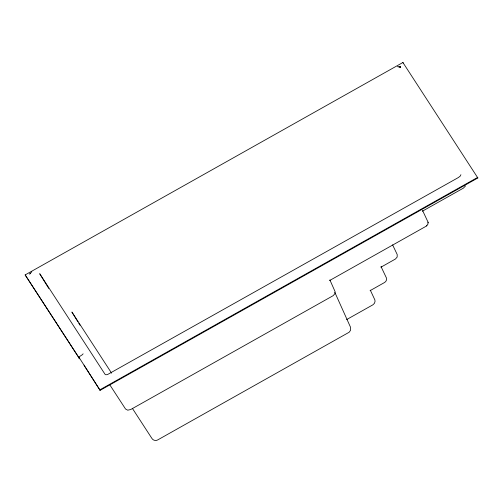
<?xml version="1.0" encoding="UTF-8"?>
<svg xmlns="http://www.w3.org/2000/svg" width="503" height="503" viewBox="0 0 503 503"><rect width="100%" height="100%" fill="white"/><g stroke="black" fill="none" stroke-linecap="round" stroke-linejoin="round"><path stroke-width="0.75" d="M465.514 185.94L463.401 188.135L422.451 211.159L422.652 210.65L428.053 222.163L427.864 224.269L426.135 226.231L329.716 280.467L329.899 279.951L335.086 291.633L334.885 293.721L333.162 295.67L130.755 409.499L127.737 410.19L125.536 409.008L109.553 384.443M84.699 366.165L100.091 390.359L477.85 177.961L402.909 62.51L25.15 274.915L79.606 358.828C76.569 356.891 82.926 355.231 83.121 353.816M346.649 319.575L372.868 304.837L374.395 303.366L375.024 301.567L374.905 299.983L370.309 290.156L370.12 290.633L384.657 282.441L385.801 281.416L386.6 279.787L386.423 277.945L381.098 266.741M381.211 266.917L380.903 267.212L395.44 259.02L397.169 257.046L397.207 254.531L392.598 244.86M31.796 271.746L29.614 274.091L30.268 273.544M426.506 225.96L426.965 225.551M85.007 366.775L99.814 389.85L477.58 177.446L477.85 177.961M398.885 67.025L400.652 66.937L397.389 66.673M78.751 356.954L84.554 365.977M111.616 373.176L71.898 312.036L77.971 321.926M132.346 408.31L151.937 438.471C153.088 440.383 155.767 441.056 157.691 439.936L349.132 332.257L350.585 330.27L350.49 327.164L334.872 292.45M25.15 274.915L79.487 358.526L79.361 358.13M84.07 365.115L84.642 366.121M78.776 323.24L79.99 325.221M48.753 288.439L39.712 273.72L105.077 374.345L105.9 374.76L107.46 374.59L458.51 177.458L460.32 176L460.905 174.698M84.548 365.907L84.737 366.285M402.909 62.51L403.186 63.026M99.814 389.85L100.091 390.359M428.053 222.163L428.147 222.873M399.803 66.924L400.652 66.962L399.803 66.924"/></g></svg>
